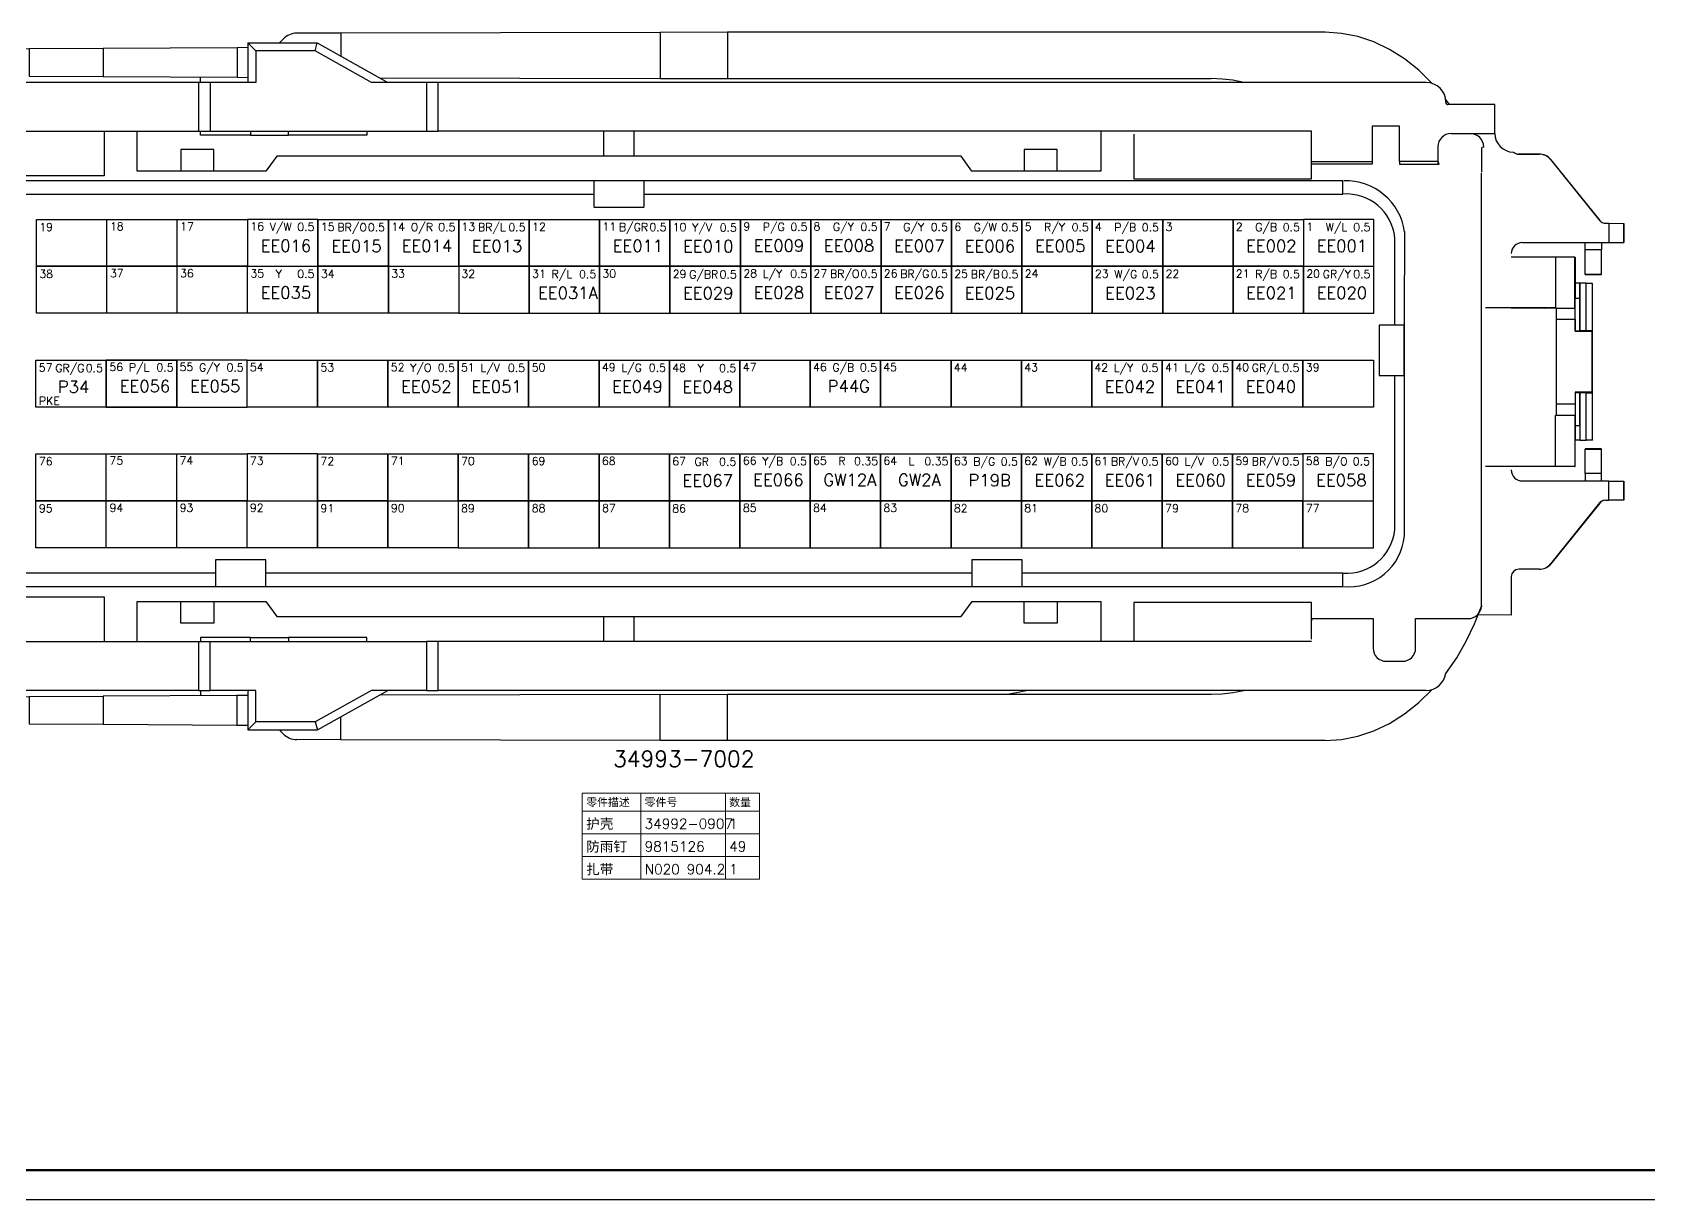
# Model space of a CAD drawing. Header units: millimetres. Extents: x 6 to 3615, y 6 to 858.
# Drawn here: x 2059.3 to 2335.5, y 6.5 to 206 of the extents above; entities that cross this region are included whole.
import ezdxf

# ---------------------------------------------------------------- set-up
doc = ezdxf.new("R2010")
doc.units = ezdxf.units.MM
doc.styles.add('Simplex_Style', font='simplex_.ttf')

msp = doc.modelspace()

# ---------------------------------------------------------------- linework, layer by layer
at = {"color": 0, "linetype": 'Continuous', "lineweight": 30, "flags": 128}
for points in [[(2101.53, 204.17), (2101.73, 204.36), (2102.18, 204.83)], [(2112.04, 205.85), (2104.53, 205.83)], [(2178.09, 205.98), (2166.6, 205.97), (2112.04, 205.85), (2112.04, 201.91)], [(2166.6, 205.97), (2166.6, 198.1), (2178.09, 198.09)], [(2280.21, 205.98), (2178.09, 205.98), (2178.09, 198.09), (2260.74, 198.09)], [(2298.54, 197.24), (2296.23, 199.5), (2293.77, 201.44), (2291.2, 203.06), (2288.54, 204.33), (2285.8, 205.24), (2283.01, 205.79), (2280.21, 205.98)], [(2096.14, 203.36), (2094.3, 203.34), (2071.43, 203.21), (2058.79, 203.15), (2046.96, 203.11), (2045.37, 203.11), (2044.71, 203.1)], [(2058.79, 203.15), (2058.79, 198.48), (2071.43, 198.43)], [(2071.43, 203.21), (2071.43, 198.43), (2094.3, 198.29)], [(2097.49, 202.82), (2097.49, 197.41), (2087.73, 197.41), (2087.73, 189.07), (2089.72, 189.07)], [(2094.3, 203.34), (2094.3, 198.29), (2096.14, 198.28)], [(2096.14, 204.17), (2096.14, 197.41)], [(2107.66, 202.82), (2097.49, 202.82), (2096.14, 204.17), (2108.01, 204.17)], [(2126.65, 197.41), (2117.28, 197.41), (2107.66, 202.82), (2108.01, 204.17), (2120.04, 197.41)], [(2087.73, 197.41), (2021.62, 197.41)], [(2088.08, 197.41), (2088.08, 198.33)], [(2089.72, 197.41), (2089.72, 189.07), (2126.65, 189.07)], [(2118.63, 198.21), (2166.6, 198.1)], [(2297.49, 197.41), (2126.65, 197.41), (2126.65, 189.07), (2128.65, 189.07)], [(2247.53, 188.55), (2247.53, 180.95), (2277.87, 180.95), (2277.87, 189.07), (2128.65, 189.07), (2128.65, 197.41)], [(2266.31, 197.41), (2264.47, 197.78), (2262.61, 198), (2260.74, 198.09)], [(2301.49, 193.62), (2300.84, 194.51)], [(2300.87, 193.96), (2300.87, 194.03)], [(2301.76, 188.68), (2309.24, 188.68), (2309.24, 193.62), (2301.21, 193.62)], [(2071.59, 189.07), (2071.59, 181.46), (2041.24, 181.46), (2041.24, 189.07), (2087.73, 189.07)], [(2241.89, 189.07), (2241.89, 182.25), (2219.88, 182.25), (2218.04, 184.79), (2101.07, 184.79), (2099.23, 182.25), (2077.22, 182.25), (2077.22, 189.07)], [(2096.61, 188.39), (2088.08, 188.39), (2088.08, 189.07)], [(2096.61, 189.07), (2096.61, 188.39), (2103.08, 188.39)], [(2116.46, 189.07), (2116.46, 188.39), (2103.08, 188.39), (2103.08, 189.07)], [(2156.93, 189.07), (2156.93, 184.79)], [(2162.18, 184.79), (2162.18, 189.07)], [(2292.93, 183.88), (2292.93, 183.47), (2299.72, 183.47), (2299.52, 183.88), (2292.93, 183.88), (2292.93, 189.95), (2288.24, 189.95), (2288.24, 183.47), (2277.89, 183.47), (2277.89, 183.88), (2288.24, 183.88)], [(2090.32, 182.25), (2090.32, 185.93), (2084.68, 185.93), (2084.68, 182.25)], [(2234.43, 182.25), (2234.43, 185.93), (2228.8, 185.93), (2228.8, 182.25)], [(2299.5, 186.43), (2299.5, 183.47)], [(2307.33, 186.42), (2306.93, 186.22), (2306.93, 182.06)], [(2313.3, 185.15), (2313.28, 185.16), (2316.83, 185.16), (2316.82, 185.15), (2313.3, 185.15)], [(2327.14, 173.83), (2327.2, 173.79), (2318.8, 184.22), (2318.79, 184.2), (2327.14, 173.83)], [(2163.86, 178.34), (2283.27, 178.34), (2283.27, 180.6), (2035.85, 180.6), (2035.85, 178.34), (2100.72, 178.34)], [(2155.26, 180.6), (2155.26, 176.21)], [(2163.86, 176.21), (2163.86, 180.6)], [(2306.93, 107.93), (2306.93, 181.94)], [(2099.22, 178.34), (2155.26, 178.34)], [(2084.07, 157.99), (2072.04, 157.99), (2072.04, 166.01), (2060.02, 166.01), (2060.02, 174.02), (2072.04, 174.02)], [(2096.1, 157.99), (2084.07, 157.99), (2084.07, 166.01), (2072.04, 166.01), (2072.04, 174.02), (2084.07, 174.02)], [(2120.16, 157.99), (2108.13, 157.99), (2108.13, 166.01), (2108.13, 157.99), (2108.13, 174.02), (2096.1, 174.02), (2096.1, 166.01), (2108.13, 166.01), (2108.13, 157.99), (2096.1, 157.99), (2096.1, 166.01), (2084.07, 166.01), (2084.07, 174.02), (2096.1, 174.02)], [(2120.16, 174.02), (2120.16, 166.01), (2132.18, 166.01), (2132.18, 157.99), (2120.16, 157.99), (2120.16, 166.01), (2120.16, 157.99), (2120.16, 166.01), (2108.13, 166.01), (2108.13, 174.02), (2108.13, 166.01), (2108.13, 174.02), (2120.16, 174.02), (2120.16, 166.01), (2120.16, 174.02), (2132.18, 174.02), (2132.18, 157.99), (2144.21, 157.99), (2144.21, 166.01), (2132.18, 166.01), (2132.18, 174.02), (2144.21, 174.02), (2144.21, 157.99), (2156.24, 157.99), (2156.24, 166.01), (2144.21, 166.01), (2144.21, 174.02), (2156.24, 174.02), (2156.24, 157.99), (2168.27, 157.99), (2168.27, 166.01), (2156.24, 166.01), (2156.24, 174.02), (2168.27, 174.02), (2168.27, 157.99), (2180.3, 157.99), (2180.3, 166.01), (2168.27, 166.01), (2168.27, 174.02), (2180.3, 174.02), (2180.3, 157.99), (2192.33, 157.99), (2192.33, 166.01), (2180.3, 166.01), (2180.3, 174.02), (2192.33, 174.02), (2192.33, 157.99), (2204.35, 157.99), (2204.35, 166.01), (2192.33, 166.01), (2192.33, 174.02), (2204.35, 174.02), (2204.35, 157.99), (2216.38, 157.99), (2216.38, 166.01), (2204.35, 166.01), (2204.35, 174.02), (2216.38, 174.02), (2216.38, 157.99), (2228.41, 157.99), (2228.41, 166.01), (2216.38, 166.01), (2216.38, 174.02), (2228.41, 174.02), (2228.41, 157.99), (2240.44, 157.99), (2240.44, 166.01), (2228.41, 166.01), (2228.41, 174.02), (2240.44, 174.02), (2240.44, 157.99), (2252.47, 157.99), (2252.47, 166.01), (2240.44, 166.01), (2240.44, 174.02), (2252.47, 174.02), (2252.47, 157.99), (2264.49, 157.99), (2264.49, 166.01), (2252.47, 166.01), (2252.47, 174.02), (2264.49, 174.02), (2264.49, 157.99), (2276.52, 157.99), (2276.52, 166.01), (2264.49, 166.01), (2264.49, 174.02), (2276.52, 174.02), (2276.52, 157.99), (2288.55, 157.99), (2288.55, 174.02), (2276.52, 174.02), (2276.52, 166.01), (2288.55, 166.01)], [(2163.86, 176.04), (2155.26, 176.04)], [(2293.8, 171.94), (2293.75, 157.04), (2293.75, 119.86)], [(2328.12, 173.36), (2328.72, 173.36), (2328.72, 170.07), (2331.26, 170.07), (2331.26, 173.32), (2331.25, 173.34), (2331.25, 170.07)], [(2328.72, 173.36), (2331.13, 173.34), (2331.23, 173.34), (2331.25, 173.34)], [(2292.15, 155.93), (2292.15, 170.84)], [(2313.93, 170.07), (2328.72, 170.07)], [(2327.45, 170.07), (2327.44, 168.8), (2324.69, 168.8), (2324.69, 170.07)], [(2327.44, 164.61), (2324.69, 164.61), (2324.69, 168.8)], [(2324.69, 164.61), (2324.69, 164.57), (2327.4, 164.57), (2327.44, 164.61), (2327.44, 168.8)], [(2059.93, 166.01), (2288.47, 166.01)], [(2072.04, 157.99), (2060.02, 157.99), (2060.02, 166.01)], [(2322.92, 167.54), (2319.59, 167.54), (2319.59, 158.88), (2307.62, 158.92)], [(2319.59, 167.54), (2312.03, 167.54)], [(2322.95, 142.43), (2319.79, 142.43), (2319.79, 156.95), (2322.95, 156.95), (2322.94, 158.84), (2322.92, 158.85), (2322.92, 167.54), (2322.97, 167.54), (2322.97, 166.28), (2322.97, 164.38), (2322.98, 163.11)], [(2322.95, 156.95), (2322.95, 154.91), (2325.85, 154.91), (2325.92, 154.98), (2325.92, 163.08)], [(2322.98, 163.11), (2322.97, 160.58)], [(2325.93, 163.06), (2325.92, 163.08), (2324.85, 163.08), (2324.83, 163.1), (2323.75, 163.1), (2323.74, 163.11), (2322.98, 163.11), (2322.98, 163.11)], [(2323.74, 163.11), (2323.73, 160.58)], [(2324.83, 154.96), (2323.75, 154.96), (2323.75, 163.1)], [(2324.85, 154.98), (2324.83, 154.96), (2324.83, 163.1)], [(2325.92, 154.98), (2324.85, 154.98), (2324.85, 163.08)], [(2325.93, 136.32), (2325.94, 138.84), (2325.94, 160.54), (2325.93, 163.06)], [(2323.73, 154.93), (2322.97, 154.93), (2322.97, 160.58), (2323.73, 160.58), (2323.73, 154.93), (2323.75, 154.96)], [(2312.01, 158.88), (2313.27, 158.89), (2314.02, 158.89), (2317.72, 158.87)], [(2319.77, 158.86), (2317.72, 158.87)], [(2319.59, 158.88), (2322.89, 158.86), (2322.92, 158.86), (2322.92, 158.85)], [(2319.77, 158.85), (2319.78, 158.84), (2322.94, 158.84)], [(2319.79, 156.95), (2319.78, 158.84)], [(2289.44, 155.93), (2289.44, 147.33), (2293.75, 147.33), (2293.75, 155.93), (2289.44, 155.93)], [(2322.97, 154.93), (2322.95, 154.91)], [(2325.85, 144.47), (2322.95, 144.47), (2322.97, 144.44), (2323.73, 144.44), (2323.75, 144.42), (2324.83, 144.42), (2324.85, 144.4), (2325.92, 144.4), (2325.85, 144.47), (2325.85, 154.91)], [(2071.96, 141.95), (2059.93, 141.95), (2059.93, 149.97), (2071.96, 149.97)], [(2096.01, 149.97), (2083.98, 149.97), (2083.98, 141.95), (2083.98, 149.97), (2071.96, 149.97), (2083.98, 149.97)], [(2083.98, 141.95), (2071.96, 141.95), (2071.96, 149.97), (2071.96, 141.95), (2096.01, 141.95)], [(2108.04, 141.95), (2096.01, 141.95), (2096.01, 149.97), (2108.04, 149.97), (2108.04, 141.95)], [(2120.07, 141.95), (2108.04, 141.95), (2108.04, 149.97), (2108.04, 141.95), (2108.04, 149.97), (2120.07, 149.97), (2120.07, 141.95), (2120.07, 149.97), (2132.1, 149.97), (2132.1, 141.95), (2120.07, 141.95), (2120.07, 149.97)], [(2144.12, 141.95), (2132.1, 141.95), (2132.1, 149.97), (2144.12, 149.97), (2144.12, 141.95)], [(2156.15, 141.95), (2144.12, 141.95), (2144.12, 149.97), (2156.15, 149.97), (2156.15, 141.95)], [(2168.18, 141.95), (2156.15, 141.95), (2156.15, 149.97), (2168.18, 149.97), (2168.18, 141.95)], [(2180.21, 141.95), (2168.18, 141.95), (2168.18, 149.97), (2180.21, 149.97), (2180.21, 141.95)], [(2192.24, 141.95), (2180.21, 141.95), (2180.21, 149.97), (2192.24, 149.97), (2192.24, 141.95)], [(2204.27, 141.95), (2192.24, 141.95), (2192.24, 149.97), (2204.27, 149.97), (2204.27, 141.95)], [(2216.3, 141.95), (2204.27, 141.95), (2204.27, 149.97), (2216.3, 149.97), (2216.3, 141.95)], [(2228.32, 141.95), (2216.3, 141.95), (2216.3, 149.97), (2228.32, 149.97), (2228.32, 141.95)], [(2240.35, 141.95), (2228.32, 141.95), (2228.32, 149.97), (2240.35, 149.97), (2240.35, 141.95)], [(2252.38, 141.95), (2240.35, 141.95), (2240.35, 149.97), (2252.38, 149.97), (2252.38, 141.95)], [(2264.41, 141.95), (2252.38, 141.95), (2252.38, 149.97), (2264.41, 149.97), (2264.41, 141.95)], [(2276.44, 141.95), (2264.41, 141.95), (2264.41, 149.97), (2276.44, 149.97), (2276.44, 141.95)], [(2288.47, 141.95), (2276.44, 141.95), (2276.44, 149.97), (2288.47, 149.97), (2288.47, 141.95)], [(2292.15, 120.95), (2292.15, 147.33)], [(2322.95, 144.47), (2322.95, 142.43), (2322.94, 140.53), (2322.92, 140.52), (2322.92, 131.79), (2322.97, 131.79), (2322.97, 133.05), (2322.97, 135), (2322.98, 136.26)], [(2322.97, 144.44), (2322.97, 138.8), (2323.73, 138.8), (2323.73, 144.44)], [(2323.75, 144.42), (2323.75, 136.28), (2324.83, 136.28)], [(2324.85, 136.3), (2324.83, 136.28), (2324.83, 144.42)], [(2325.92, 136.3), (2324.85, 136.3), (2324.85, 144.4)], [(2325.93, 136.32), (2325.92, 136.3), (2325.92, 144.4)], [(2319.78, 140.53), (2319.79, 142.43)], [(2322.92, 140.52), (2322.92, 140.52), (2322.9, 140.52), (2319.59, 140.49)], [(2322.92, 131.79), (2319.59, 131.79), (2319.59, 140.49)], [(2322.94, 140.53), (2319.78, 140.53), (2319.77, 140.52)], [(2322.97, 138.8), (2322.98, 136.27)], [(2323.73, 138.8), (2323.74, 136.27)], [(2323.75, 136.28), (2323.74, 136.27), (2322.98, 136.27), (2322.98, 136.27)], [(2083.98, 117.89), (2071.96, 117.89), (2071.96, 125.91), (2059.93, 125.91), (2059.93, 133.93), (2071.96, 133.93)], [(2096.01, 117.89), (2083.98, 117.89), (2083.98, 125.91), (2071.96, 125.91), (2071.96, 133.93), (2083.98, 133.93)], [(2120.07, 117.89), (2108.04, 117.89), (2108.04, 125.91), (2108.04, 117.89), (2108.04, 133.93), (2096.01, 133.93), (2096.01, 125.91), (2108.04, 125.91), (2108.04, 117.89), (2096.01, 117.89), (2096.01, 125.91), (2083.98, 125.91), (2083.98, 133.93), (2096.01, 133.93)], [(2120.07, 133.93), (2120.07, 125.91), (2132.1, 125.91), (2132.1, 117.89), (2120.07, 117.89), (2120.07, 125.91), (2120.07, 117.89), (2120.07, 125.91), (2108.04, 125.91), (2108.04, 133.93), (2108.04, 125.91), (2108.04, 133.93), (2120.07, 133.93), (2120.07, 125.91), (2120.07, 133.93), (2132.1, 133.93), (2132.1, 117.89), (2144.12, 117.89), (2144.12, 125.91), (2132.1, 125.91), (2132.1, 133.93), (2144.12, 133.93), (2144.12, 117.89), (2156.15, 117.89), (2156.15, 125.91), (2144.12, 125.91), (2144.12, 133.93), (2156.15, 133.93), (2156.15, 117.89), (2168.18, 117.89), (2168.18, 125.91), (2156.15, 125.91), (2156.15, 133.93), (2168.18, 133.93), (2168.18, 117.89), (2180.21, 117.89), (2180.21, 125.91), (2168.18, 125.91), (2168.18, 133.93), (2180.21, 133.93), (2180.21, 117.89), (2192.24, 117.89), (2192.24, 125.91), (2180.21, 125.91), (2180.21, 133.93), (2192.24, 133.93), (2192.24, 117.89), (2204.27, 117.89), (2204.27, 125.91), (2192.24, 125.91), (2192.24, 133.93), (2204.27, 133.93), (2204.27, 117.89), (2216.3, 117.89), (2216.3, 125.91), (2204.27, 125.91), (2204.27, 133.93), (2216.3, 133.93), (2216.3, 117.89), (2228.32, 117.89), (2228.32, 125.91), (2216.3, 125.91), (2216.3, 133.93), (2228.32, 133.93), (2228.32, 117.89), (2240.35, 117.89), (2240.35, 125.91), (2228.32, 125.91), (2228.32, 133.93), (2240.35, 133.93), (2240.35, 117.89), (2252.38, 117.89), (2252.38, 125.91), (2240.35, 125.91), (2240.35, 133.93), (2252.38, 133.93), (2252.38, 117.89), (2264.41, 117.89), (2264.41, 125.91), (2252.38, 125.91), (2252.38, 133.93), (2264.41, 133.93), (2264.41, 117.89), (2276.44, 117.89), (2276.44, 125.91), (2264.41, 125.91), (2264.41, 133.93), (2276.44, 133.93), (2276.44, 117.89), (2288.47, 117.89), (2288.47, 133.93), (2276.44, 133.93), (2276.44, 125.91), (2288.47, 125.91)], [(2327.45, 129.31), (2327.44, 130.58), (2327.44, 134.76), (2327.4, 134.81), (2324.69, 134.81), (2324.69, 134.76), (2327.44, 134.76)], [(2327.44, 130.58), (2324.69, 130.58), (2324.69, 134.76)], [(2319.59, 131.79), (2307.62, 131.79)], [(2324.69, 130.58), (2324.69, 129.31)], [(2328.72, 129.31), (2313.93, 129.31)], [(2328.12, 126.02), (2328.72, 126.02), (2328.72, 129.31), (2331.25, 129.31)], [(2331.26, 126.06), (2331.25, 126.04), (2331.25, 129.31), (2331.26, 129.31), (2331.26, 126.06)], [(2059.84, 125.91), (2288.38, 125.91)], [(2071.96, 117.89), (2059.93, 117.89), (2059.93, 125.91)], [(2318.79, 115.18), (2318.83, 115.2), (2327.19, 125.59), (2327.14, 125.55), (2318.79, 115.18)], [(2331.25, 126.04), (2331.24, 126.04), (2330.58, 126.03), (2328.72, 126.02)], [(2090.62, 113.55), (2035.85, 113.55), (2035.85, 111.3), (2283.27, 111.3), (2283.27, 113.55), (2228.47, 113.55)], [(2090.62, 115.69), (2090.62, 111.3), (2099.22, 111.3), (2099.22, 115.86), (2090.62, 115.86), (2090.62, 115.69)], [(2219.87, 113.55), (2099.22, 113.55)], [(2228.47, 115.69), (2228.47, 115.86), (2219.87, 115.86), (2219.87, 111.3), (2228.47, 111.3), (2228.47, 115.69)], [(2316.82, 114.23), (2313.3, 114.23)], [(2317.91, 114.48), (2317.95, 114.5)], [(2312.03, 112.97), (2312.03, 106.38), (2306.23, 106.42)], [(2041.25, 103.24), (2041.25, 109.49), (2071.59, 109.49), (2071.59, 101.89)], [(2077.22, 101.89), (2077.22, 108.7), (2099.23, 108.7), (2101.08, 106.16), (2218.04, 106.16), (2219.89, 108.7), (2241.9, 108.7), (2241.9, 101.89)], [(2090.32, 108.7), (2090.32, 105.02), (2084.68, 105.02), (2084.68, 108.7)], [(2234.44, 108.7), (2234.44, 105.02), (2228.8, 105.02), (2228.8, 108.7)], [(2277.88, 102.3), (2277.88, 108.55), (2247.53, 108.55), (2247.53, 101.89)], [(2300.84, 96.44), (2302.71, 99.12), (2304.35, 101.94), (2305.76, 104.88), (2306.93, 107.93)], [(2306.94, 107.93), (2307.07, 107.93)], [(2041.25, 105.39), (2041.25, 101.89), (2126.66, 101.89)], [(2156.94, 106.16), (2156.94, 101.89)], [(2162.18, 101.89), (2162.18, 106.16)], [(2277.88, 105.8), (2277.88, 105.39), (2277.88, 105.8), (2288.42, 105.8), (2288.42, 100.76)], [(2295.68, 100.76), (2295.68, 105.8), (2304.68, 105.8)], [(2096.61, 102.56), (2088.08, 102.56), (2088.08, 101.89)], [(2096.61, 101.89), (2096.61, 102.56), (2103.09, 102.56)], [(2116.47, 101.89), (2116.47, 102.56), (2103.09, 102.56), (2103.09, 101.89)], [(2087.73, 101.89), (2087.73, 93.54), (2089.73, 93.54)], [(2107.66, 88.13), (2097.49, 88.13), (2097.49, 93.54), (2089.73, 93.54), (2089.73, 101.89)], [(2277.88, 101.89), (2126.66, 101.89), (2126.66, 93.54), (2128.65, 93.54)], [(2297.49, 93.54), (2128.65, 93.54), (2128.65, 101.89)], [(2290.68, 98.5), (2293.43, 98.5)], [(2087.73, 93.54), (2021.63, 93.54)], [(2044.68, 92.42), (2046.93, 92.43), (2058.77, 92.47), (2071.41, 92.52)], [(2058.77, 92.47), (2058.77, 87.8), (2071.41, 87.74)], [(2094.28, 92.66), (2071.41, 92.52), (2071.41, 87.74), (2094.28, 87.61)], [(2088.08, 93.54), (2088.08, 92.62)], [(2096.14, 92.67), (2094.28, 92.66), (2094.28, 87.61), (2096.14, 87.6)], [(2096.14, 93.54), (2096.14, 86.78), (2108.02, 86.78)], [(2126.66, 93.54), (2117.29, 93.54), (2107.66, 88.13), (2108.02, 86.78), (2120.05, 93.54)], [(2166.6, 92.85), (2118.63, 92.74)], [(2178.09, 84.97), (2166.6, 84.98), (2166.6, 92.85), (2178.09, 92.86)], [(2280.21, 84.97), (2178.09, 84.97), (2178.09, 92.86), (2260.74, 92.86)], [(2225.88, 92.86), (2227.51, 93.15), (2229.12, 93.54)], [(2260.74, 92.86), (2262.61, 92.95), (2264.47, 93.17), (2266.31, 93.54)], [(2280.21, 84.97), (2283.02, 85.16), (2285.8, 85.71), (2288.54, 86.62), (2291.21, 87.89), (2293.78, 89.51), (2296.23, 91.45), (2298.54, 93.71)], [(2166.6, 84.98), (2112.02, 85.1), (2112.02, 89.03)], [(2097.49, 88.13), (2096.14, 86.78)], [(2101.53, 86.78), (2101.73, 86.59), (2102.19, 86.12)], [(2112.02, 85.1), (2104.53, 85.12)], [(1208.83, 6.51), (3615.15, 6.51)]]:
    msp.add_lwpolyline(points, dxfattribs=at)
at = {"color": 0, "linetype": 'Continuous', "lineweight": 13, "flags": 128}
for points in [[(2153.29, 75.97), (2183.57, 75.97)], [(2153.29, 75.97), (2153.29, 61.25)], [(2153.29, 75.97), (2183.57, 75.97)], [(2163.29, 75.97), (2163.29, 61.25)], [(2177.74, 75.97), (2177.74, 61.25)], [(2183.57, 75.97), (2183.57, 61.25)], [(2153.29, 72.92), (2183.57, 72.92)], [(2153.29, 69.03), (2183.57, 69.03)], [(2153.29, 65.14), (2183.57, 65.14)], [(2153.29, 61.25), (2183.57, 61.25)]]:
    msp.add_lwpolyline(points, dxfattribs=at)
at = {"color": 0, "linetype": 'Continuous', "lineweight": 70, "flags": 128}
msp.add_lwpolyline([(26.83, 11.57), (3610.09, 11.57)], dxfattribs=at)
at = {"color": 0, "linetype": 'Continuous', "lineweight": 30}
for centre, radius, start, end in [((2104.53, 202.55), 3.28, 90, 136), ((2297.49, 194.03), 3.38, 0, 90), ((2301.21, 193.96), 0.339, -180, -90), ((2301.76, 186.43), 2.26, 90, -180), ((2305.07, 186.41), 2.25, 0, 90), ((2312.39, 188.68), 3.16, -180, -90), ((2313.3, 186.41), 1.26, -135, -90), ((2313.28, 186.43), 1.26, -134, -90), ((2316.82, 182.62), 2.53, 39, 90), ((2316.83, 182.64), 2.53, 39, 90), ((2283.76, 170.46), 10.15, 8, 92), ((2283.84, 170.01), 8.35, 6, 94), ((2328.12, 174.62), 1.26, -141, -124), ((2328.18, 174.58), 1.26, -141, -126), ((2328.12, 174.62), 1.26, -125, -90), ((2313.93, 168.17), 1.89, 90, -180), ((2313.93, 131.21), 1.89, -180, -90), ((2328.12, 124.76), 1.26, 125, 142), ((2328.18, 124.79), 1.26, 126, 141), ((2328.12, 124.76), 1.26, 90, 125), ((2284.28, 120.76), 9.52, -96, -5), ((2283.9, 121.83), 8.29, -94, -6), ((2313.3, 112.97), 1.26, 90, -180), ((2316.82, 116.76), 2.53, -90, -64), ((2316.82, 116.76), 2.53, -64, -38), ((2316.86, 116.78), 2.53, -64, -38), ((2304.68, 108.06), 2.26, -90, -3), ((2290.68, 100.76), 2.26, -180, -90), ((2293.43, 100.76), 2.26, -90, 0), ((2297.49, 96.93), 3.39, -90, -8), ((2104.53, 88.4), 3.28, -136, -90)]:
    msp.add_arc(centre, radius, start, end, dxfattribs=at)

# ---------------------------------------------------------------- texts
at = {"color": 0, "linetype": 'Continuous', "style": 'Simplex_Style'}
for s, height, p in [('19', 1.367, (2060.51, 172.03)), ('18', 1.367, (2072.58, 172.14)), ('17', 1.367, (2084.57, 172.14)), ('16', 1.367, (2096.58, 172.12)), ('V/W', 1.367, (2099.89, 172.04)), ('0.5', 1.367, (2104.59, 172.04)), ('15', 1.367, (2108.63, 172.06)), ('BR/O', 1.367, (2111.45, 171.98)), ('0.5', 1.367, (2116.65, 171.98)), ('14', 1.367, (2120.66, 172.08)), ('O/R', 1.367, (2123.98, 172.01)), ('0.5', 1.367, (2128.68, 172.01)), ('13', 1.367, (2132.65, 172.07)), ('BR/L', 1.367, (2135.47, 171.99)), ('0.5', 1.367, (2140.67, 171.99)), ('12', 1.367, (2144.73, 172.07)), ('11', 1.367, (2156.73, 172.09)), ('B/GR', 1.367, (2159.55, 172.01)), ('0.5', 1.367, (2164.75, 172.01)), ('10', 1.367, (2168.75, 172.02)), ('Y/V', 1.367, (2172.07, 171.94)), ('0.5', 1.367, (2176.77, 171.94)), ('9', 1.37, (2180.82, 172.13)), ('P/G', 1.367, (2184.14, 172.05)), ('0.5', 1.367, (2188.84, 172.05)), ('8', 1.37, (2192.8, 172.13)), ('G/Y', 1.367, (2196.12, 172.05)), ('0.5', 1.367, (2200.82, 172.05)), ('7', 1.37, (2204.81, 172.11)), ('G/Y', 1.367, (2208.13, 172.03)), ('0.5', 1.367, (2212.83, 172.03)), ('6', 1.37, (2216.87, 172.05)), ('G/W', 1.367, (2220.19, 171.98)), ('0.5', 1.367, (2224.89, 171.98)), ('5', 1.37, (2228.9, 172.08)), ('R/Y', 1.367, (2232.21, 172)), ('0.5', 1.367, (2236.91, 172)), ('4', 1.37, (2240.89, 172.06)), ('P/B', 1.367, (2244.2, 171.98)), ('0.5', 1.367, (2248.9, 171.98)), ('3', 1.37, (2252.96, 172.06)), ('2', 1.37, (2264.97, 172.08)), ('G/B', 1.367, (2268.28, 172)), ('0.5', 1.367, (2272.98, 172)), ('1', 1.37, (2277.02, 172.08)), ('W/L', 1.367, (2280.33, 172)), ('0.5', 1.367, (2285.03, 172)), ('EE016', 2.051, (2098.34, 168.49)), ('EE015', 2.051, (2110.4, 168.43)), ('EE014', 2.051, (2122.43, 168.46)), ('EE013', 2.051, (2134.42, 168.44)), ('EE011', 2.051, (2158.5, 168.46)), ('EE010', 2.051, (2170.52, 168.39)), ('EE009', 2.051, (2182.59, 168.5)), ('EE008', 2.051, (2194.57, 168.5)), ('EE007', 2.051, (2206.58, 168.48)), ('EE006', 2.051, (2218.64, 168.43)), ('EE005', 2.051, (2230.66, 168.45)), ('EE004', 2.051, (2242.65, 168.43)), ('EE002', 2.051, (2266.73, 168.45)), ('EE001', 2.051, (2278.78, 168.45)), ('38', 1.367, (2060.51, 164.01)), ('37', 1.367, (2072.58, 164.12)), ('36', 1.367, (2084.56, 164.12)), ('35', 1.367, (2096.57, 164.1)), ('Y', 1.37, (2100.89, 164.02)), ('0.5', 1.367, (2104.59, 164.02)), ('34', 1.367, (2108.63, 164.04)), ('33', 1.367, (2120.65, 164.07)), ('32', 1.367, (2132.64, 164.05)), ('31', 1.367, (2144.72, 164.05)), ('R/L', 1.367, (2148.04, 163.97)), ('0.5', 1.367, (2152.74, 163.97)), ('30', 1.367, (2156.72, 164.07)), ('29', 1.367, (2168.74, 164)), ('G/BR', 1.367, (2171.56, 163.92)), ('0.5', 1.367, (2176.76, 163.92)), ('28', 1.367, (2180.81, 164.11)), ('L/Y', 1.367, (2184.13, 164.03)), ('0.5', 1.367, (2188.83, 164.03)), ('27', 1.367, (2192.8, 164.11)), ('BR/O', 1.367, (2195.62, 164.03)), ('0.5', 1.367, (2200.82, 164.03)), ('26', 1.367, (2204.81, 164.09)), ('BR/G', 1.367, (2207.62, 164.02)), ('0.5', 1.367, (2212.83, 164.02)), ('25', 1.367, (2216.86, 164.04)), ('BR/B', 1.367, (2219.68, 163.96)), ('0.5', 1.367, (2224.88, 163.96)), ('24', 1.367, (2228.89, 164.06)), ('23', 1.367, (2240.88, 164.04)), ('W/G', 1.367, (2244.2, 163.96)), ('0.5', 1.367, (2248.9, 163.96)), ('22', 1.367, (2252.96, 164.04)), ('21', 1.367, (2264.96, 164.06)), ('R/B', 1.367, (2268.28, 163.98)), ('0.5', 1.367, (2272.98, 163.98)), ('20', 1.367, (2277.01, 164.06)), ('GR/Y', 1.367, (2279.83, 163.98)), ('0.5', 1.367, (2285.03, 163.98)), ('EE035', 2.051, (2098.34, 160.47)), ('EE031A', 2.051, (2145.74, 160.42)), ('EE029', 2.051, (2170.51, 160.38)), ('EE028', 2.051, (2182.58, 160.48)), ('EE027', 2.051, (2194.57, 160.48)), ('EE026', 2.051, (2206.58, 160.47)), ('EE025', 2.051, (2218.63, 160.41)), ('EE023', 2.051, (2242.65, 160.41)), ('EE021', 2.051, (2266.73, 160.43)), ('EE020', 2.051, (2278.78, 160.43)), ('57', 1.367, (2060.42, 148)), ('GR/G', 1.367, (2063.24, 147.92)), ('0.5', 1.367, (2068.44, 147.92)), ('56', 1.367, (2072.49, 148.11)), ('P/L', 1.367, (2075.81, 148.03)), ('0.5', 1.367, (2080.51, 148.03)), ('55', 1.367, (2084.48, 148.11)), ('G/Y', 1.367, (2087.8, 148.03)), ('0.5', 1.367, (2092.5, 148.03)), ('54', 1.367, (2096.49, 148.09)), ('53', 1.367, (2108.54, 148.04)), ('52', 1.367, (2120.57, 148.06)), ('Y/O', 1.367, (2123.89, 147.98)), ('0.5', 1.367, (2128.59, 147.98)), ('51', 1.367, (2132.56, 148.04)), ('L/V', 1.367, (2135.88, 147.96)), ('0.5', 1.367, (2140.58, 147.96)), ('50', 1.367, (2144.64, 148.04)), ('49', 1.367, (2156.64, 148.06)), ('L/G', 1.367, (2159.96, 147.98)), ('0.5', 1.367, (2164.66, 147.98)), ('48', 1.367, (2168.66, 147.99)), ('Y', 1.37, (2172.98, 147.92)), ('0.5', 1.367, (2176.68, 147.92)), ('47', 1.367, (2180.73, 148.1)), ('46', 1.367, (2192.72, 148.1)), ('G/B', 1.367, (2196.03, 148.03)), ('0.5', 1.367, (2200.73, 148.03)), ('45', 1.367, (2204.72, 148.09)), ('44', 1.367, (2216.78, 148.03)), ('43', 1.367, (2228.81, 148.05)), ('42', 1.367, (2240.8, 148.03)), ('L/Y', 1.367, (2244.11, 147.96)), ('0.5', 1.367, (2248.82, 147.96)), ('41', 1.367, (2252.88, 148.04)), ('L/G', 1.367, (2256.19, 147.96)), ('0.5', 1.367, (2260.89, 147.96)), ('40', 1.367, (2264.88, 148.05)), ('GR/L', 1.367, (2267.7, 147.98)), ('0.5', 1.367, (2272.9, 147.98)), ('39', 1.367, (2276.93, 148.05)), ('P34', 2.051, (2063.69, 144.38)), ('EE056', 2.051, (2074.26, 144.48)), ('EE055', 2.051, (2086.25, 144.48)), ('EE052', 2.051, (2122.34, 144.43)), ('EE051', 2.051, (2134.33, 144.41)), ('EE049', 2.051, (2158.41, 144.43)), ('EE048', 2.051, (2170.43, 144.37)), ('P44G', 2.051, (2195.23, 144.48)), ('EE042', 2.051, (2242.57, 144.41)), ('EE041', 2.051, (2254.64, 144.41)), ('EE040', 2.051, (2266.65, 144.43)), ('PKE', 1.367, (2060.44, 142.33)), ('76', 1.367, (2060.43, 132)), ('75', 1.367, (2072.5, 132.11)), ('74', 1.367, (2084.48, 132.11)), ('73', 1.367, (2096.49, 132.09)), ('72', 1.367, (2108.55, 132.04)), ('71', 1.367, (2120.58, 132.06)), ('70', 1.367, (2132.57, 132.04)), ('69', 1.367, (2144.64, 132.04)), ('68', 1.367, (2156.65, 132.06)), ('67', 1.367, (2168.66, 131.99)), ('GR', 1.367, (2172.48, 131.92)), ('0.5', 1.367, (2176.68, 131.92)), ('66', 1.367, (2180.73, 132.1)), ('Y/B', 1.367, (2184.05, 132.02)), ('0.5', 1.367, (2188.75, 132.02)), ('65', 1.367, (2192.72, 132.1)), ('R', 1.37, (2197.04, 132.03)), ('0.35', 1.367, (2199.74, 132.03)), ('64', 1.367, (2204.73, 132.09)), ('L', 1.37, (2209.05, 132.01)), ('0.35', 1.367, (2211.75, 132.01)), ('63', 1.367, (2216.79, 132.03)), ('B/G', 1.367, (2220.1, 131.95)), ('0.5', 1.367, (2224.8, 131.95)), ('62', 1.367, (2228.81, 132.05)), ('W/B', 1.367, (2232.13, 131.97)), ('0.5', 1.367, (2236.83, 131.97)), ('61', 1.367, (2240.8, 132.03)), ('BR/V', 1.367, (2243.62, 131.96)), ('0.5', 1.367, (2248.82, 131.96)), ('60', 1.367, (2252.88, 132.04)), ('L/V', 1.367, (2256.2, 131.96)), ('0.5', 1.367, (2260.9, 131.96)), ('59', 1.367, (2264.88, 132.05)), ('BR/V', 1.367, (2267.7, 131.98)), ('0.5', 1.367, (2272.9, 131.98)), ('58', 1.367, (2276.93, 132.05)), ('B/O', 1.367, (2280.25, 131.98)), ('0.5', 1.367, (2284.95, 131.98)), ('EE067', 2.051, (2170.43, 128.37)), ('EE066', 2.051, (2182.5, 128.47)), ('GW12A', 2.051, (2194.49, 128.48)), ('GW2A', 2.051, (2207.25, 128.46)), ('P19B', 2.051, (2219.3, 128.4)), ('EE062', 2.051, (2230.58, 128.42)), ('EE061', 2.051, (2242.57, 128.41)), ('EE060', 2.051, (2254.65, 128.41)), ('EE059', 2.051, (2266.65, 128.43)), ('EE058', 2.051, (2278.7, 128.43)), ('95', 1.367, (2060.44, 123.95)), ('94', 1.367, (2072.51, 124.05)), ('93', 1.367, (2084.49, 124.05)), ('92', 1.367, (2096.5, 124.04)), ('91', 1.367, (2108.56, 123.98)), ('90', 1.367, (2120.59, 124)), ('89', 1.367, (2132.58, 123.98)), ('88', 1.367, (2144.65, 123.99)), ('87', 1.367, (2156.66, 124.01)), ('86', 1.367, (2168.67, 123.94)), ('85', 1.367, (2180.74, 124.04)), ('84', 1.367, (2192.73, 124.05)), ('83', 1.367, (2204.74, 124.03)), ('82', 1.367, (2216.8, 123.97)), ('81', 1.367, (2228.82, 123.99)), ('80', 1.367, (2240.81, 123.98)), ('79', 1.367, (2252.89, 123.98)), ('78', 1.367, (2264.89, 124)), ('77', 1.367, (2276.94, 124)), ('34993-7002', 2.734, (2158.57, 80.47)), ('零件描述', 1.367, (2153.95, 73.73)), ('零件号', 1.367, (2163.95, 73.73)), ('数量', 1.367, (2178.39, 73.73)), ('护壳', 1.709, (2153.95, 69.89)), ('34992-0907', 1.709, (2163.95, 69.89)), ('1', 1.71, (2178.39, 69.89)), ('防雨钉', 1.709, (2153.95, 66)), ('9815126', 1.709, (2163.95, 66)), ('49', 1.709, (2178.39, 66)), ('扎带', 1.709, (2153.95, 62.11)), ('N020 904.2', 1.709, (2163.95, 62.11)), ('1', 1.71, (2178.39, 62.11))]:
    msp.add_text(s, height=height, dxfattribs=at).set_placement(p)

doc.saveas('drawing.dxf')
